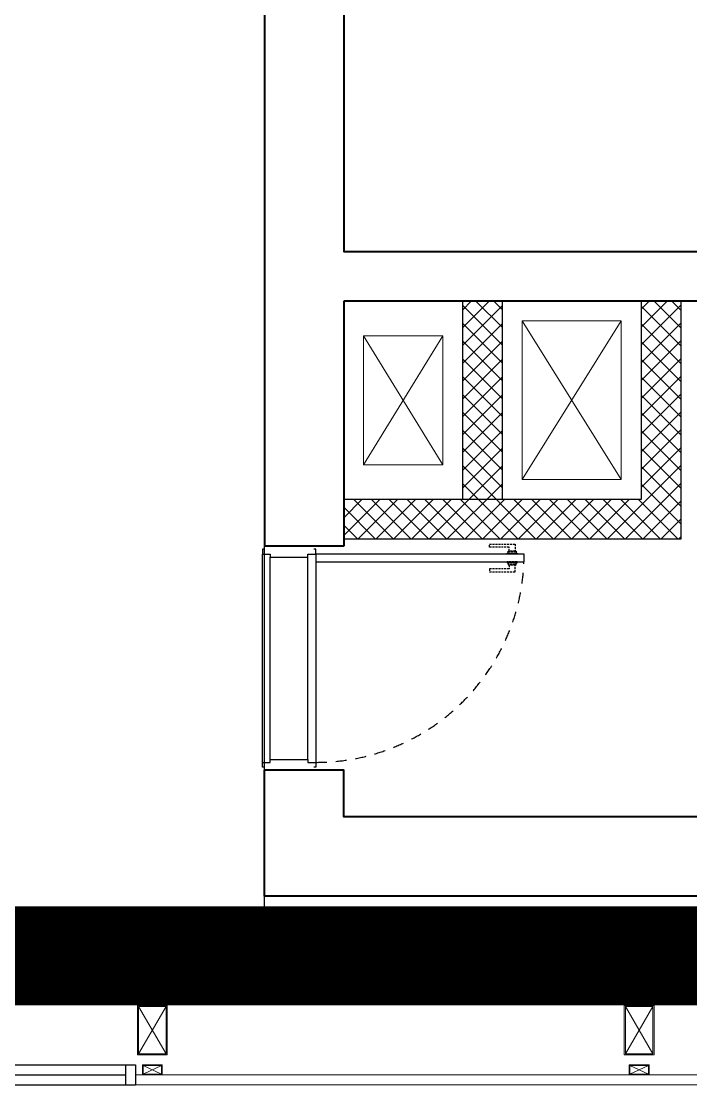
# Model space of a CAD drawing. Header units: millimetres. Extents: x 4003075 to 5615882, y 1445368 to 2591247.
# Drawn here: x 5382999 to 5386375, y 2338718 to 2344078 of the extents above; entities that cross this region are included whole.
import ezdxf

# ---------------------------------------------------------------- set-up
doc = ezdxf.new("R2010")
doc.units = ezdxf.units.MM
doc.linetypes.add('XR-평면도$0$DASHEDX2', pattern=[1.5, 1, -0.5])
doc.linetypes.add('XR-평면도$0$HID', pattern=[2, 1.1, -0.9])
for name, color, linetype, lineweight in [('1.검수박스', 2, 'Continuous', 25), ('XR-평면도$0$A-CNTL', 9, 'Continuous', 15), ('XR-평면도$0$A-CONC-LIN1', 9, 'Continuous', 40), ('XR-평면도$0$A-DWXM-DOOR', 9, 'Continuous', 25), ('XR-평면도$0$A-DWXM-WIND', 9, 'Continuous', 25), ('XR-평면도$0$A-SECT-LIN2', 9, 'Continuous', 20), ('XR-평면도$0$A-SECT-LIN3', 9, 'Continuous', 18), ('XR-평면도$0$A-WAXM-BLOC', 9, 'Continuous', 25), ('XR-평면도$0$A-WAXM-DRYW', 9, 'Continuous', 25), ('XR-평면도$0$A-WAXM-PANL', 9, 'Continuous', 20), ('XR-평면도$0$A-XXXX-HATC', 9, 'Continuous', 18), ('XR-평면도$0$A-XXXX-OPEN', 9, 'Continuous', 15)]:
    doc.layers.add(name, color=color, linetype=linetype, lineweight=lineweight)
doc.layers.add('HEB-Area(PC Topping)', color=3, linetype='Continuous')
doc.layers.add('XR-평면도$0$A-CONC-SOLD', color=9, linetype='Continuous')

# ---------------------------------------------------------------- blocks, each defined once
blk = doc.blocks.new('XR-평면도$0$중심선(210216)')
at = {"layer": 'XR-평면도$0$A-CNTL', "ltscale": 300}
blk.add_lwpolyline([(-10000, 0), (186000, 0)], dxfattribs=at)
blk = doc.blocks.new('XR-평면도$0$도어_008')
at = {"layer": 'XR-평면도$0$A-DWXM-DOOR'}
blk.add_lwpolyline([(65, 0), (65, 1050), (25, 1050), (25, 0)], close=True, dxfattribs=at)
at = {"layer": 'XR-평면도$0$A-DWXM-DOOR', "color": 9, "linetype": 'XR-평면도$0$DASHEDX2', "ltscale": 10}
for points in [[(-25, 1005), (10, 1005), (10, 975), (-10, 975), (-10, 875), (-25, 875)], [(20, 1010), (20, 970), (10, 970), (10, 1010)], [(20, 965), (20, 1015), (25, 1015), (25, 965)], [(70, 965), (70, 1015), (65, 1015), (65, 965)], [(70, 1010), (70, 970), (80, 970), (80, 1010)], [(115, 1005), (80, 1005), (80, 975), (100, 975), (100, 875), (115, 875)]]:
    blk.add_lwpolyline(points, close=True, dxfattribs=at)
at = {"layer": 'XR-평면도$0$A-DWXM-DOOR', "color": 0}
for points in [[(0, -260), (0, -270), (25, -270), (25, -230), (40, -230), (40, -40), (25, -40), (25, 0), (0, 0), (0, -10)], [(1100, -260), (1100, -270), (1075, -270), (1075, -230), (1060, -230), (1060, -40), (1075, -40), (1075, 0), (1100, 0), (1100, -10)]]:
    blk.add_lwpolyline(points, dxfattribs=at)
at = {"layer": 'XR-평면도$0$A-DWXM-DOOR', "color": 9}
for points in [[(25, 0), (1075, 0)], [(1060, -40), (40, -40)], [(1060, -230), (40, -230)], [(1075, -270), (25, -270)]]:
    blk.add_lwpolyline(points, dxfattribs=at)
at = {"layer": 'XR-평면도$0$A-DWXM-DOOR', "color": 1, "linetype": 'XR-평면도$0$HID', "ltscale": 50}
blk.add_arc((25, 0), 1050, 0, 90, dxfattribs=at)
blk = doc.blocks.new('XR-평면도$0$계단실_9_기준층(210720)')
at = {"layer": 'XR-평면도$0$A-CONC-SOLD'}
h = blk.add_hatch(dxfattribs=at)
h.set_pattern_fill('CONC', color=256, scale=100, angle=180)
h.set_pattern_definition([(225, (1635637.4, 683570.6), (2121.3203, -2121.3203), []), (225, (1635637.4, 683495.6), (2121.3203, -2121.3203), []), (225, (1635637.4, 683420.6), (2121.3203, -2121.3203), [])])
h.paths.add_polyline_path([(400, -400), (3400, -400), (3400, -6750), (3315, -6750), (3316, -7000), (3400, -7000), (3400, -8200), (3800, -8200), (3800, 0), (0, 0), (0, -8200), (400, -8200), (400, -7000), (2100, -7000), (2100, -6750), (400, -6750)])
h.paths.add_polyline_path([(0, -10000), (2100, -10000), (2100, -9600), (400, -9600), (400, -9300), (0, -9300)])
h.paths.add_polyline_path([(3200, -9600), (3200, -10000), (3800, -10000), (3800, -9300), (3400, -9300), (3400, -9600)])
at = {"layer": 'XR-평면도$0$A-XXXX-HATC'}
h = blk.add_hatch(dxfattribs=at)
h.set_pattern_fill('ANSI37', color=256, scale=20, style=0)
h.paths.add_polyline_path([(400, -8000), (400, -8200), (2100, -8200), (2100, -7000), (1900, -7000), (1900, -8000)])
h.paths.add_polyline_path([(1000, -8000), (1000, -7000), (1200, -7000), (1200, -8000)])
at = {"layer": 'XR-평면도$0$A-CONC-LIN1'}
for points in [[(3800, -8235), (3800, 0), (0, 0), (0, -8235)], [(3400, -8235), (3400, -7000), (3316, -7000), (3315, -6750), (3400, -6750), (3400, -400), (400, -400), (400, -6750), (2185, -6750), (2185, -7000), (400, -7000)], [(400, -7000), (400, -8235)], [(400, -8235), (0, -8235)], [(3800, -9365), (3400, -9365), (3400, -9600), (400, -9600), (400, -9365), (0, -9365)], [(3800, -9365), (3800, -10000), (0, -10000), (0, -9365)]]:
    blk.add_lwpolyline(points, dxfattribs=at)
at = {"layer": 'XR-평면도$0$A-WAXM-BLOC', "ltscale": 50}
for points in [[(1900, -7000), (1900, -8000), (400, -8000)], [(2100, -7000), (2100, -8200), (400, -8200)], [(1000, -8000), (1000, -7000)], [(1200, -8000), (1200, -7000)], [(470, -8000), (400, -8000)], [(1285, -8000), (1200, -8000)], [(470, -8200), (400, -8200)], [(1285, -8200), (1000, -8200)]]:
    blk.add_lwpolyline(points, dxfattribs=at)
at = {"layer": 'XR-평면도$0$A-XXXX-OPEN', "ltscale": 20}
for p, q in [((1800, -7100), (1300, -7900)), ((1800, -7900), (1300, -7100)), ((900, -7825), (500, -7175)), ((900, -7175), (500, -7825))]:
    blk.add_line(p, q, dxfattribs=at)
for points in [[(1800, -7900), (1300, -7900), (1300, -7100), (1800, -7100)], [(900, -7825), (500, -7825), (500, -7175), (900, -7175)]]:
    blk.add_lwpolyline(points, close=True, dxfattribs=at)
at = {"rotation": 270}
blk.add_blockref('XR-평면도$0$도어_008', (260, -8250), dxfattribs=at)
blk = doc.blocks.new('XR-평면도$0$win1')
at = {"layer": 'XR-평면도$0$A-DWXM-WIND'}
for p, q in [((-1500, 100), (-1500, 0)), ((-1500, 100), (-1450, 100)), ((-1450, 100), (-1450, 0)), ((-1450, 100), (-25, 100)), ((-25, 100), (25, 100)), ((-25, 100), (-25, 0)), ((25, 100), (25, 0)), ((25, 100), (1450, 100)), ((1450, 100), (1450, 0)), ((1450, 100), (1500, 100)), ((1500, 100), (1500, 0)), ((-1450, 50), (-25, 50)), ((-1450, 0), (-25, 0)), ((-25, 0), (25, 0)), ((25, 50), (1450, 50)), ((25, 0), (1450, 0)), ((-1500, 0), (-1450, 0)), ((1450, 0), (1500, 0))]:
    blk.add_line(p, q, dxfattribs=at)
blk = doc.blocks.new('XR-평면도$0$aw13pan4f~8f')
at = {"layer": 'XR-평면도$0$A-SECT-LIN2'}
for points in [[(6010, 50), (6010, 300), (6160, 300), (6160, 50)], [(8465, 50), (8465, 300), (8615, 300), (8615, 50)], [(6135, -50), (6035, -50), (6035, 0), (6135, 0)], [(8590, -50), (8490, -50), (8490, 0), (8590, 0)]]:
    blk.add_lwpolyline(points, close=True, dxfattribs=at)
at = {"layer": 'XR-평면도$0$A-SECT-LIN3'}
for points in [[(6016, 56), (6016, 294), (6154, 294), (6154, 56)], [(8471, 56), (8471, 294), (8609, 294), (8609, 56)], [(6132, -47), (6038, -47), (6038, -3), (6132, -3)], [(8587, -47), (8493, -47), (8493, -3), (8587, -3)]]:
    blk.add_lwpolyline(points, close=True, dxfattribs=at)
at = {"layer": 'XR-평면도$0$A-WAXM-PANL'}
for points in [[(11000, -50), (6000, -50)], [(6000, -50), (6000, -100)], [(6000, -100), (11000, -100)]]:
    blk.add_lwpolyline(points, dxfattribs=at)
at = {"layer": 'XR-평면도$0$A-XXXX-OPEN'}
for p, q in [((6016, 294), (6154, 56)), ((6154, 294), (6016, 56)), ((8471, 294), (8609, 56)), ((8609, 294), (8471, 56)), ((6038, -47), (6132, -3)), ((6132, -47), (6038, -3)), ((8493, -47), (8587, -3)), ((8587, -47), (8493, -3))]:
    blk.add_line(p, q, dxfattribs=at)
at = {"layer": 'XR-평면도$0$A-WAXM-DRYW'}
blk.add_blockref('XR-평면도$0$win1', (4500, -100), dxfattribs=at)
blk = doc.blocks.new('XR-평면도$0$aw13aw14 4f~8f')
blk.add_blockref('XR-평면도$0$aw13pan4f~8f', (181693, 1529570.6))

msp = doc.modelspace()

# ---------------------------------------------------------------- linework, layer by layer
at = {"layer": '1.검수박스', "const_width": 500}
msp.add_lwpolyline([(5394075, 2368598), (5361075.1, 2368598), (5361075.1, 2339367.6), (5394075, 2339367.6)], close=True, dxfattribs=at)
at = {"layer": 'HEB-Area(PC Topping)'}
msp.add_lwpolyline([(5384225, 2349667.6), (5388025, 2349667.6), (5388025, 2339367.6), (5384225, 2339367.6)], close=True, dxfattribs=at)

# ---------------------------------------------------------------- block references
for name, p in [('XR-평면도$0$aw13aw14 4f~8f', (5195882, 809247)), ('XR-평면도$0$aw13aw14 4f~8f', (5195882, 809247)), ('XR-평면도$0$aw13aw14 4f~8f', (5195882, 809247)), ('XR-평면도$0$계단실_9_기준층(210720)', (5384225, 2349667.6)), ('XR-평면도$0$계단실_9_기준층(210720)', (5384225, 2349667.6)), ('XR-평면도$0$계단실_9_기준층(210720)', (5384225, 2349667.6))]:
    msp.add_blockref(name, p)
at = {"layer": 'XR-평면도$0$A-CNTL'}
msp.add_blockref('XR-평면도$0$중심선(210216)', (5322575, 2339367.6), dxfattribs=at)

doc.saveas('drawing.dxf')
